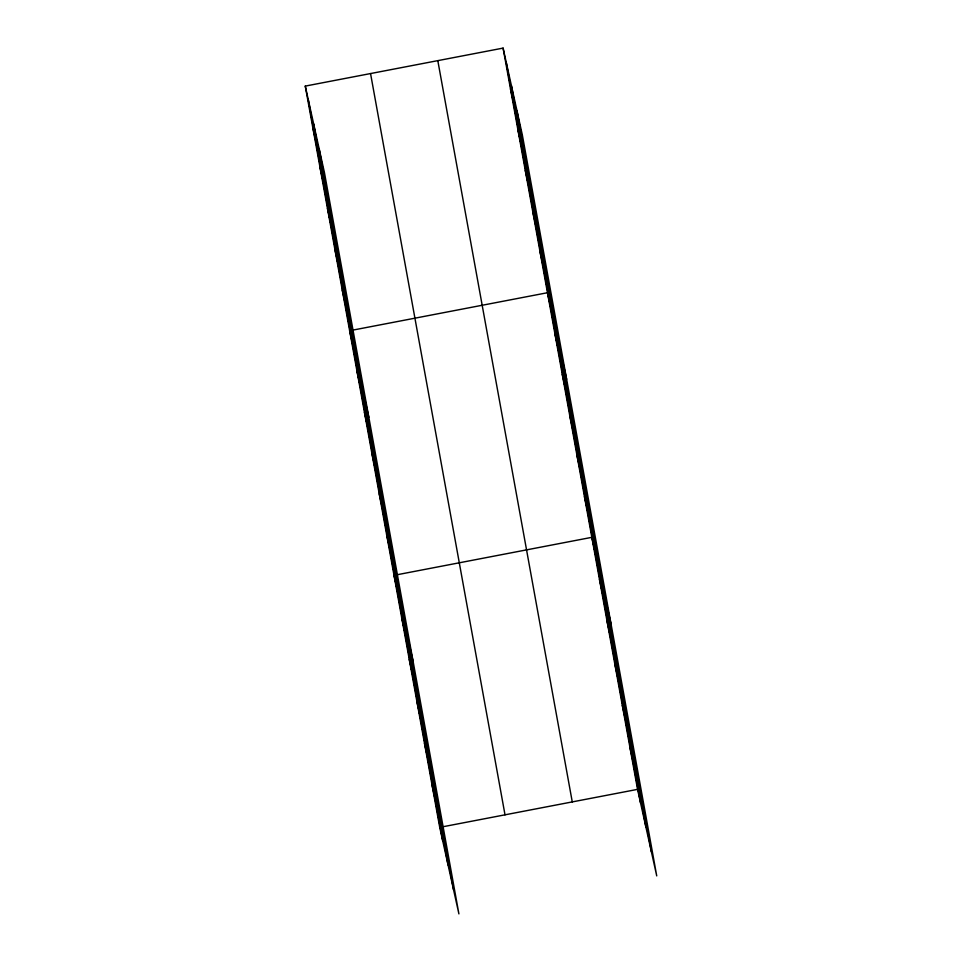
<?xml version="1.0" encoding="UTF-8"?>
<svg xmlns="http://www.w3.org/2000/svg" width="962" height="962" viewBox="0 0 962 962"><rect width="100%" height="100%" fill="white"/><g stroke="black" fill="none" stroke-linecap="round" stroke-linejoin="round"><path stroke-width="1.44" d="M305.267 86.099L324.447 172.631L458.91 913.9L439.73 827.368L305.267 86.099L503.09 48.1L522.27 134.632L656.733 875.901L637.553 789.369L503.09 48.1M439.73 827.368L637.553 789.369M510.485 88.865L513.504 102.477M517.881 129.642L520.899 143.242M525.276 170.406L528.294 184.007M532.671 211.183L535.69 224.783M540.067 251.948L543.085 265.548M566.642 379.244L547.462 292.725L349.639 330.724L368.819 417.243M554.858 333.489L557.876 347.09M562.253 374.266L565.271 387.866M569.648 415.031L572.667 428.631M577.044 455.796L580.062 469.408M584.439 496.572L587.457 510.173M611.014 623.869L591.834 537.337L394.011 575.336L413.191 661.868M599.458 579.352L602.477 592.953M607.082 621.356L610.088 634.956M614.694 663.359L617.712 676.959M622.318 705.362L625.336 718.963M629.93 747.366L632.948 760.966M312.662 126.864L315.668 140.476M320.057 167.641L323.064 181.241M327.453 208.405L330.459 222.006M334.848 249.182L337.854 262.782M342.244 289.947L345.262 303.547M357.034 371.488L360.053 385.089M364.43 412.265L367.448 425.865M371.825 453.03L374.843 466.63M379.22 493.795L382.239 507.407M386.616 534.571L389.634 548.172M401.623 617.351L404.641 630.952M409.247 659.355L412.265 672.955M416.871 701.358L419.889 714.958M424.482 743.361L427.501 756.962M432.106 785.365L435.125 798.965M516.943 110.558L651.406 851.839M511.447 85.762L645.911 827.043M506.108 61.7L640.572 802.981M437.806 60.642L572.27 801.911M370.55 73.557L505.014 814.838M319.107 148.557L453.571 889.838M313.612 123.761L448.076 865.042M308.273 99.699L442.736 840.98"/></g></svg>
